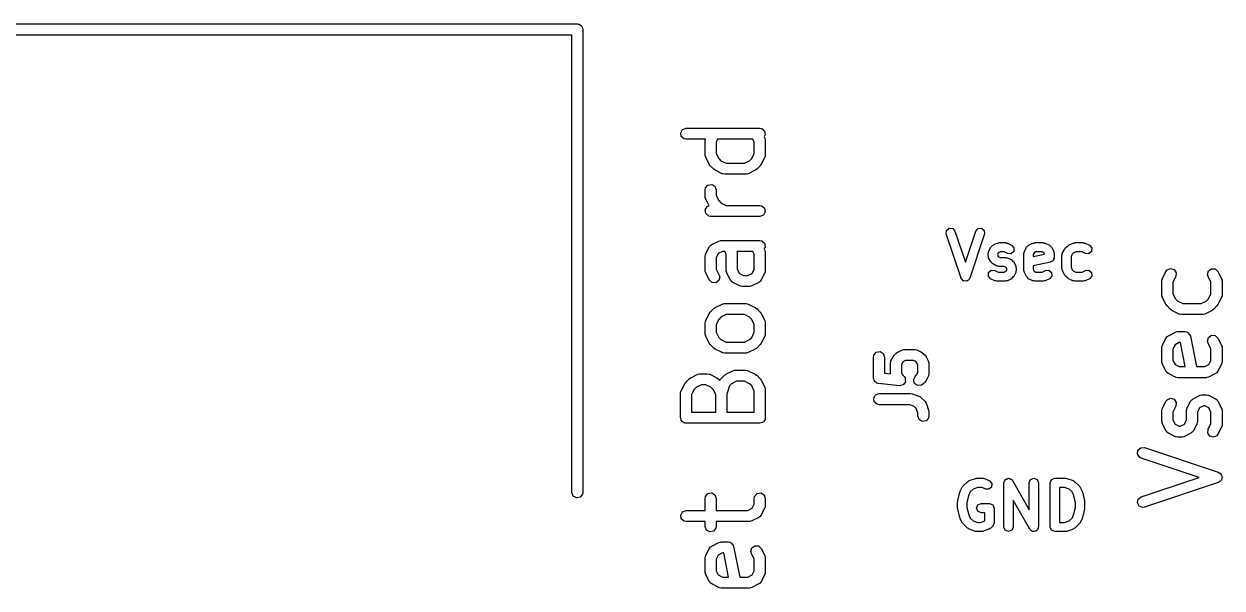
# Model space of a CAD drawing. Extents: x 83.3 to 116.7, y -117 to -83.4.
# Drawn here: x 100.46 to 116.73, y -102.77 to -95.1 of the extents above; entities that cross this region are included whole.
import ezdxf

# ---------------------------------------------------------------- set-up
doc = ezdxf.new("R2010")
doc.units = 0
doc.layers.add('BLACK', color=7, linetype='CONTINUOUS')

msp = doc.modelspace()

# ---------------------------------------------------------------- linework, layer by layer
at = {"layer": 'BLACK', "linetype": 'CONTINUOUS'}
for p, q in [((92.0244, -95.1042), (107.976, -95.1042)), ((107.976, -95.1042), (107.986, -95.1059)), ((107.986, -95.1059), (107.989, -95.1054)), ((107.989, -95.1054), (107.992, -95.107)), ((107.992, -95.107), (108.002, -95.1088)), ((108.002, -95.1088), (108.017, -95.1215)), ((108.017, -95.1215), (108.034, -95.1314)), ((108.034, -95.1314), (108.036, -95.1379)), ((108.036, -95.1379), (108.042, -95.1423)), ((107.899, -95.2566), (92.1006, -95.2566)), ((107.899, -101.466), (107.899, -95.2566)), ((108.042, -95.1423), (108.045, -95.1618)), ((108.045, -95.1618), (108.052, -95.1804)), ((108.052, -95.1804), (108.052, -101.466)), ((109.379, -96.5822), (109.404, -96.5378)), ((109.387, -96.6327), (109.379, -96.5822)), ((109.404, -96.5378), (109.452, -96.5202)), ((109.452, -96.5202), (110.452, -96.5202)), ((110.452, -96.5202), (110.478, -96.5248)), ((110.478, -96.5248), (110.517, -96.5577)), ((110.517, -96.5577), (110.526, -96.6083)), ((109.427, -96.6657), (109.387, -96.6327)), ((109.452, -96.6702), (109.427, -96.6657)), ((109.714, -96.6702), (109.452, -96.6702)), ((109.711, -96.6905), (109.714, -96.6702)), ((109.711, -96.881), (109.711, -96.6905)), ((109.88, -96.6702), (109.861, -96.7082)), ((109.861, -96.7082), (109.861, -96.8632)), ((110.358, -96.6702), (109.88, -96.6702)), ((110.377, -96.7082), (110.358, -96.6702)), ((110.377, -96.8632), (110.377, -96.7082)), ((110.526, -96.6083), (110.51, -96.6371)), ((110.51, -96.6371), (110.519, -96.6569)), ((110.519, -96.6569), (110.527, -96.6819)), ((110.527, -96.6819), (110.526, -96.6863)), ((110.526, -96.6863), (110.527, -96.6905)), ((110.527, -96.6905), (110.527, -96.881)), ((109.712, -96.8852), (109.711, -96.881)), ((109.711, -96.8895), (109.712, -96.8852)), ((109.719, -96.9145), (109.711, -96.8895)), ((109.766, -97.0097), (109.719, -96.9145)), ((109.861, -96.8632), (109.895, -96.9318)), ((110.343, -96.9318), (110.377, -96.8632)), ((110.519, -96.9145), (110.472, -97.0097)), ((110.52, -96.91), (110.519, -96.9145)), ((110.523, -96.9066), (110.52, -96.91)), ((110.527, -96.881), (110.523, -96.9066)), ((109.767, -97.0109), (109.766, -97.0097)), ((109.78, -97.0292), (109.767, -97.0109)), ((109.828, -97.0768), (109.78, -97.0292)), ((109.829, -97.0775), (109.828, -97.0768)), ((109.847, -97.0909), (109.829, -97.0775)), ((109.943, -97.1385), (109.847, -97.0909)), ((109.895, -96.9318), (109.925, -96.9622)), ((109.925, -96.9622), (109.994, -96.9964)), ((109.994, -96.9964), (110.244, -96.9964)), ((110.244, -96.9964), (110.313, -96.9622)), ((110.391, -97.0909), (110.295, -97.1385)), ((110.313, -96.9622), (110.343, -96.9318)), ((110.392, -97.0897), (110.391, -97.0909)), ((110.41, -97.0768), (110.392, -97.0897)), ((110.458, -97.0292), (110.41, -97.0768)), ((110.472, -97.0097), (110.458, -97.0277)), ((110.458, -97.0277), (110.458, -97.0292)), ((109.947, -97.139), (109.943, -97.1385)), ((109.951, -97.1419), (109.947, -97.139)), ((109.976, -97.1464), (109.951, -97.1419)), ((110.262, -97.1464), (109.976, -97.1464)), ((110.266, -97.1449), (110.262, -97.1464)), ((110.27, -97.1459), (110.266, -97.1449)), ((110.295, -97.1385), (110.27, -97.1459)), ((109.711, -97.3571), (109.715, -97.3315)), ((109.711, -97.4524), (109.711, -97.3571)), ((109.715, -97.3315), (109.748, -97.2922)), ((109.748, -97.2922), (109.799, -97.2833)), ((109.799, -97.2833), (109.843, -97.3089)), ((109.843, -97.3089), (109.861, -97.3571)), ((109.861, -97.3571), (109.861, -97.4347)), ((109.712, -97.4566), (109.711, -97.4524)), ((109.711, -97.461), (109.712, -97.4566)), ((109.719, -97.4859), (109.711, -97.461)), ((109.764, -97.5759), (109.719, -97.4859)), ((109.738, -97.5854), (109.764, -97.5759)), ((109.861, -97.4347), (109.895, -97.5032)), ((109.895, -97.5032), (109.925, -97.5336)), ((109.925, -97.5336), (109.994, -97.5679)), ((109.994, -97.5679), (110.452, -97.5679)), ((110.452, -97.5679), (110.478, -97.5724)), ((110.478, -97.5724), (110.517, -97.6054)), ((109.712, -97.6298), (109.738, -97.5854)), ((109.721, -97.6804), (109.712, -97.6298)), ((109.76, -97.7133), (109.721, -97.6804)), ((109.786, -97.7179), (109.76, -97.7133)), ((110.452, -97.7179), (109.786, -97.7179)), ((110.501, -97.7003), (110.452, -97.7179)), ((110.526, -97.6559), (110.501, -97.7003)), ((110.517, -97.6054), (110.526, -97.6559)), ((112.987, -97.9085), (113.023, -97.8771)), ((113.023, -97.8771), (113.071, -97.8805)), ((113.071, -97.8805), (113.102, -97.9167)), ((113.384, -97.9167), (113.415, -97.8805)), ((113.415, -97.8805), (113.463, -97.8771)), ((113.463, -97.8771), (113.499, -97.9085)), ((109.8, -98.0996), (109.895, -98.052)), ((109.895, -98.052), (109.92, -98.0445)), ((109.92, -98.0445), (109.924, -98.0456)), ((109.924, -98.0456), (109.929, -98.044)), ((109.929, -98.044), (110.452, -98.044)), ((110.452, -98.044), (110.478, -98.0486)), ((110.478, -98.0486), (110.517, -98.0815)), ((112.984, -97.9562), (112.987, -97.9085)), ((113.184, -98.5562), (112.984, -97.9562)), ((113.102, -97.9167), (113.243, -98.3388)), ((113.243, -98.3388), (113.384, -97.9167)), ((113.502, -97.9562), (113.302, -98.5562)), ((113.499, -97.9085), (113.502, -97.9562)), ((109.718, -98.2328), (109.719, -98.2284)), ((109.719, -98.2284), (109.766, -98.1331)), ((109.766, -98.1331), (109.782, -98.1122)), ((109.782, -98.1122), (109.792, -98.1077)), ((109.792, -98.1077), (109.8, -98.0996)), ((109.889, -98.2226), (109.861, -98.2796)), ((109.946, -98.194), (109.889, -98.2226)), ((109.977, -98.194), (109.946, -98.194)), ((109.996, -98.232), (109.977, -98.194)), ((110.142, -98.194), (110.146, -98.2057)), ((110.358, -98.194), (110.142, -98.194)), ((110.146, -98.2057), (110.145, -98.2101)), ((110.145, -98.2101), (110.146, -98.2143)), ((110.146, -98.2143), (110.146, -98.4347)), ((110.377, -98.232), (110.358, -98.194)), ((110.526, -98.1321), (110.51, -98.161)), ((110.51, -98.161), (110.519, -98.1807)), ((110.517, -98.0815), (110.526, -98.1321)), ((110.519, -98.1807), (110.527, -98.2057)), ((110.527, -98.2057), (110.526, -98.2101)), ((110.526, -98.2101), (110.527, -98.2143)), ((110.527, -98.2143), (110.527, -98.4524)), ((113.552, -98.2221), (113.557, -98.2087)), ((113.552, -98.2507), (113.552, -98.2221)), ((113.557, -98.2087), (113.558, -98.1942)), ((113.558, -98.1942), (113.587, -98.137)), ((113.587, -98.137), (113.602, -98.1241)), ((113.602, -98.1241), (113.615, -98.1091)), ((113.615, -98.1091), (113.672, -98.0805)), ((113.672, -98.0805), (113.687, -98.0795)), ((113.689, -98.2116), (113.677, -98.2364)), ((113.687, -98.0795), (113.7, -98.0739)), ((113.715, -98.1989), (113.689, -98.2116)), ((113.7, -98.0739), (113.786, -98.0739)), ((113.771, -98.1989), (113.715, -98.1989)), ((113.815, -98.2209), (113.771, -98.1989)), ((113.786, -98.0739), (113.799, -98.0795)), ((113.799, -98.0795), (113.814, -98.0805)), ((113.814, -98.0805), (113.871, -98.1091)), ((113.863, -98.2243), (113.815, -98.2209)), ((113.899, -98.193), (113.863, -98.2243)), ((113.871, -98.1091), (113.902, -98.1452)), ((113.902, -98.1452), (113.899, -98.193)), ((114.037, -98.2221), (114.043, -98.2087)), ((114.037, -98.4507), (114.037, -98.2221)), ((114.043, -98.2087), (114.044, -98.1942)), ((114.044, -98.1942), (114.073, -98.137)), ((114.073, -98.137), (114.088, -98.1241)), ((114.088, -98.1241), (114.101, -98.1091)), ((114.101, -98.1091), (114.158, -98.0805)), ((114.158, -98.0805), (114.172, -98.0795)), ((114.175, -98.2116), (114.162, -98.2369)), ((114.162, -98.2602), (114.319, -98.2289)), ((114.172, -98.0795), (114.186, -98.0739)), ((114.2, -98.1989), (114.175, -98.2116)), ((114.186, -98.0739), (114.3, -98.0739)), ((114.285, -98.1989), (114.2, -98.1989)), ((114.311, -98.2116), (114.285, -98.1989)), ((114.3, -98.0739), (114.313, -98.0795)), ((114.319, -98.2289), (114.311, -98.2116)), ((114.313, -98.0795), (114.328, -98.0805)), ((114.328, -98.0805), (114.385, -98.1091)), ((114.385, -98.1091), (114.398, -98.1241)), ((114.398, -98.1241), (114.413, -98.137)), ((114.413, -98.137), (114.442, -98.1942)), ((114.442, -98.1942), (114.443, -98.2087)), ((114.443, -98.2087), (114.448, -98.2221)), ((114.448, -98.2221), (114.448, -98.2793)), ((114.557, -98.2373), (114.558, -98.2228)), ((114.558, -98.2228), (114.587, -98.1656)), ((114.587, -98.1656), (114.595, -98.1589)), ((114.595, -98.1589), (114.599, -98.1494)), ((114.599, -98.1494), (114.627, -98.1208)), ((114.627, -98.1208), (114.637, -98.1169)), ((114.637, -98.1169), (114.643, -98.1091)), ((114.643, -98.1091), (114.701, -98.0805)), ((114.694, -98.2306), (114.677, -98.2655)), ((114.708, -98.2164), (114.694, -98.2306)), ((114.701, -98.0805), (114.715, -98.0795)), ((114.743, -98.1989), (114.708, -98.2164)), ((114.715, -98.0795), (114.729, -98.0739)), ((114.729, -98.0739), (114.843, -98.0739)), ((114.828, -98.1989), (114.743, -98.1989)), ((114.872, -98.2209), (114.828, -98.1989)), ((114.843, -98.0739), (114.856, -98.0795)), ((114.856, -98.0795), (114.871, -98.0805)), ((114.871, -98.0805), (114.928, -98.1091)), ((114.92, -98.2243), (114.872, -98.2209)), ((114.956, -98.193), (114.92, -98.2243)), ((114.928, -98.1091), (114.959, -98.1452)), ((114.959, -98.1452), (114.956, -98.193)), ((109.711, -98.2619), (109.715, -98.2363)), ((109.711, -98.4524), (109.711, -98.2619)), ((109.715, -98.2363), (109.718, -98.2328)), ((109.861, -98.2796), (109.861, -98.4347)), ((109.996, -98.4524), (109.996, -98.232)), ((110.377, -98.4347), (110.377, -98.232)), ((113.557, -98.2642), (113.552, -98.2507)), ((113.558, -98.2787), (113.557, -98.2642)), ((113.587, -98.3358), (113.558, -98.2787)), ((113.602, -98.3488), (113.587, -98.3358)), ((113.615, -98.3638), (113.602, -98.3488)), ((113.672, -98.3923), (113.615, -98.3638)), ((113.687, -98.3934), (113.672, -98.3923)), ((113.677, -98.2364), (113.689, -98.2613)), ((113.7, -98.3989), (113.687, -98.3934)), ((113.689, -98.2613), (113.715, -98.2739)), ((113.715, -98.2739), (113.786, -98.2739)), ((113.786, -98.2739), (113.799, -98.2795)), ((113.799, -98.2795), (113.814, -98.2805)), ((113.814, -98.2805), (113.871, -98.3091)), ((113.871, -98.3091), (113.884, -98.3241)), ((113.884, -98.3241), (113.899, -98.337)), ((113.899, -98.337), (113.927, -98.3942)), ((114.162, -98.2369), (114.162, -98.2602)), ((114.398, -98.3406), (114.162, -98.3877)), ((114.162, -98.3877), (114.162, -98.436)), ((114.413, -98.3304), (114.398, -98.3406)), ((114.43, -98.3235), (114.413, -98.3304)), ((114.432, -98.3175), (114.43, -98.3235)), ((114.438, -98.314), (114.432, -98.3175)), ((114.441, -98.2961), (114.438, -98.314)), ((114.448, -98.2793), (114.441, -98.2961)), ((114.552, -98.2507), (114.557, -98.2373)), ((114.552, -98.4221), (114.552, -98.2507)), ((114.677, -98.2655), (114.677, -98.4074)), ((109.712, -98.4566), (109.711, -98.4524)), ((109.711, -98.461), (109.712, -98.4566)), ((109.719, -98.4859), (109.711, -98.461)), ((109.766, -98.5812), (109.719, -98.4859)), ((109.861, -98.4347), (109.9, -98.5141)), ((109.908, -98.539), (109.896, -98.5889)), ((109.9, -98.5141), (109.908, -98.539)), ((109.998, -98.4566), (109.996, -98.4524)), ((109.997, -98.461), (109.998, -98.4566)), ((110.004, -98.4859), (109.997, -98.461)), ((110.052, -98.5812), (110.004, -98.4859)), ((110.146, -98.4347), (110.175, -98.4917)), ((110.175, -98.4917), (110.232, -98.5202)), ((110.232, -98.5202), (110.292, -98.5202)), ((110.292, -98.5202), (110.349, -98.4917)), ((110.349, -98.4917), (110.377, -98.4347)), ((110.519, -98.4859), (110.472, -98.5812)), ((110.52, -98.4815), (110.519, -98.4859)), ((110.523, -98.478), (110.52, -98.4815)), ((110.527, -98.4524), (110.523, -98.478)), ((113.187, -98.5597), (113.184, -98.5562)), ((113.302, -98.5562), (113.299, -98.5597)), ((113.555, -98.5276), (113.558, -98.4799)), ((113.586, -98.5638), (113.555, -98.5276)), ((113.558, -98.4799), (113.595, -98.4486)), ((113.595, -98.4486), (113.642, -98.452)), ((113.642, -98.452), (113.686, -98.4739)), ((113.686, -98.4739), (113.771, -98.4739)), ((113.771, -98.3989), (113.7, -98.3989)), ((113.796, -98.4116), (113.771, -98.3989)), ((113.771, -98.4739), (113.796, -98.4613)), ((113.809, -98.4364), (113.796, -98.4116)), ((113.796, -98.4613), (113.809, -98.4364)), ((113.884, -98.5488), (113.871, -98.5638)), ((113.899, -98.5358), (113.884, -98.5488)), ((113.927, -98.4787), (113.899, -98.5358)), ((113.927, -98.3942), (113.928, -98.4087)), ((113.928, -98.4642), (113.927, -98.4787)), ((113.928, -98.4087), (113.934, -98.4221)), ((113.934, -98.4507), (113.928, -98.4642)), ((113.934, -98.4221), (113.934, -98.4507)), ((114.043, -98.4642), (114.037, -98.4507)), ((114.044, -98.4787), (114.043, -98.4642)), ((114.073, -98.5358), (114.044, -98.4787)), ((114.088, -98.5488), (114.073, -98.5358)), ((114.101, -98.5638), (114.088, -98.5488)), ((114.162, -98.436), (114.175, -98.4613)), ((114.175, -98.4613), (114.2, -98.4739)), ((114.2, -98.4739), (114.285, -98.4739)), ((114.285, -98.4739), (114.329, -98.452)), ((114.329, -98.452), (114.377, -98.4486)), ((114.377, -98.4486), (114.413, -98.4799)), ((114.416, -98.5276), (114.385, -98.5638)), ((114.413, -98.4799), (114.416, -98.5276)), ((114.557, -98.4356), (114.552, -98.4221)), ((114.558, -98.4501), (114.557, -98.4356)), ((114.587, -98.5072), (114.558, -98.4501)), ((114.595, -98.514), (114.587, -98.5072)), ((114.599, -98.5235), (114.595, -98.514)), ((114.627, -98.552), (114.599, -98.5235)), ((114.637, -98.556), (114.627, -98.552)), ((114.643, -98.5638), (114.637, -98.556)), ((114.677, -98.4074), (114.694, -98.4423)), ((114.694, -98.4423), (114.708, -98.4565)), ((114.708, -98.4565), (114.743, -98.4739)), ((114.743, -98.4739), (114.828, -98.4739)), ((114.828, -98.4739), (114.872, -98.452)), ((114.872, -98.452), (114.92, -98.4486)), ((114.92, -98.4486), (114.956, -98.4799)), ((114.959, -98.5276), (114.928, -98.5638)), ((114.956, -98.4799), (114.959, -98.5276)), ((115.919, -98.5617), (115.966, -98.4665)), ((115.966, -98.4665), (115.982, -98.4455)), ((115.982, -98.4455), (116.029, -98.4251)), ((116.029, -98.4251), (116.078, -98.4398)), ((116.1, -98.5335), (116.061, -98.6129)), ((116.078, -98.4398), (116.106, -98.4826)), ((116.106, -98.4826), (116.1, -98.5335)), ((116.53, -98.5086), (116.542, -98.4587)), ((116.538, -98.5335), (116.53, -98.5086)), ((116.577, -98.6129), (116.538, -98.5335)), ((116.542, -98.4587), (116.583, -98.4281)), ((116.583, -98.4281), (116.635, -98.4312)), ((116.635, -98.4312), (116.672, -98.4665)), ((116.672, -98.4665), (116.719, -98.5617)), ((109.804, -98.6164), (109.766, -98.5812)), ((109.855, -98.6195), (109.804, -98.6164)), ((109.896, -98.5889), (109.855, -98.6195)), ((110.06, -98.5889), (110.052, -98.5812)), ((110.065, -98.5992), (110.06, -98.5889)), ((110.086, -98.6147), (110.065, -98.5992)), ((110.181, -98.6623), (110.086, -98.6147)), ((110.185, -98.6628), (110.181, -98.6623)), ((110.189, -98.6657), (110.185, -98.6628)), ((110.214, -98.6702), (110.189, -98.6657)), ((110.31, -98.6702), (110.214, -98.6702)), ((110.314, -98.6687), (110.31, -98.6702)), ((110.318, -98.6697), (110.314, -98.6687)), ((110.343, -98.6623), (110.318, -98.6697)), ((110.438, -98.6147), (110.343, -98.6623)), ((110.446, -98.6065), (110.438, -98.6147)), ((110.456, -98.6021), (110.446, -98.6065)), ((110.472, -98.5812), (110.456, -98.6021)), ((113.187, -98.5644), (113.187, -98.5597)), ((113.202, -98.5774), (113.187, -98.5644)), ((113.215, -98.5923), (113.202, -98.5774)), ((113.22, -98.5927), (113.215, -98.5923)), ((113.223, -98.5957), (113.22, -98.5927)), ((113.243, -98.5943), (113.223, -98.5957)), ((113.263, -98.5957), (113.243, -98.5943)), ((113.266, -98.5927), (113.263, -98.5957)), ((113.271, -98.5923), (113.266, -98.5927)), ((113.284, -98.5774), (113.271, -98.5923)), ((113.299, -98.5644), (113.284, -98.5774)), ((113.299, -98.5597), (113.299, -98.5644)), ((113.643, -98.5923), (113.586, -98.5638)), ((113.658, -98.5934), (113.643, -98.5923)), ((113.671, -98.5989), (113.658, -98.5934)), ((113.786, -98.5989), (113.671, -98.5989)), ((113.799, -98.5934), (113.786, -98.5989)), ((113.814, -98.5923), (113.799, -98.5934)), ((113.871, -98.5638), (113.814, -98.5923)), ((114.158, -98.5923), (114.101, -98.5638)), ((114.172, -98.5934), (114.158, -98.5923)), ((114.186, -98.5989), (114.172, -98.5934)), ((114.3, -98.5989), (114.186, -98.5989)), ((114.313, -98.5934), (114.3, -98.5989)), ((114.328, -98.5923), (114.313, -98.5934)), ((114.385, -98.5638), (114.328, -98.5923)), ((114.701, -98.5923), (114.643, -98.5638)), ((114.715, -98.5934), (114.701, -98.5923)), ((114.729, -98.5989), (114.715, -98.5934)), ((114.843, -98.5989), (114.729, -98.5989)), ((114.856, -98.5934), (114.843, -98.5989)), ((114.871, -98.5923), (114.856, -98.5934)), ((114.928, -98.5638), (114.871, -98.5923)), ((115.911, -98.5952), (115.915, -98.5696)), ((115.911, -98.7857), (115.911, -98.5952)), ((115.915, -98.5696), (115.918, -98.5662)), ((115.918, -98.5662), (115.919, -98.5617)), ((116.061, -98.6129), (116.061, -98.768)), ((116.577, -98.768), (116.577, -98.6129)), ((116.719, -98.5617), (116.727, -98.5867)), ((116.727, -98.5867), (116.726, -98.591)), ((116.726, -98.591), (116.727, -98.5952)), ((116.727, -98.5952), (116.727, -98.7857)), ((115.912, -98.7899), (115.911, -98.7857)), ((115.911, -98.7943), (115.912, -98.7899)), ((115.919, -98.8193), (115.911, -98.7943)), ((115.966, -98.9145), (115.919, -98.8193)), ((116.061, -98.768), (116.095, -98.8365)), ((116.095, -98.8365), (116.125, -98.8669)), ((116.125, -98.8669), (116.194, -98.9012)), ((116.444, -98.9012), (116.513, -98.8669)), ((116.513, -98.8669), (116.543, -98.8365)), ((116.543, -98.8365), (116.577, -98.768)), ((116.719, -98.8193), (116.672, -98.9145)), ((116.72, -98.8148), (116.719, -98.8193)), ((116.723, -98.8114), (116.72, -98.8148)), ((116.727, -98.7857), (116.723, -98.8114)), ((109.719, -99.1331), (109.766, -99.0379)), ((109.766, -99.0379), (109.78, -99.0199)), ((109.78, -99.0184), (109.828, -98.9708)), ((109.78, -99.0199), (109.78, -99.0184)), ((109.828, -98.9708), (109.846, -98.9579)), ((109.846, -98.9579), (109.847, -98.9567)), ((109.847, -98.9567), (109.943, -98.9091)), ((109.943, -98.9091), (109.968, -98.9017)), ((109.968, -98.9017), (109.972, -98.9027)), ((109.972, -98.9027), (109.976, -98.9012)), ((109.976, -98.9012), (110.262, -98.9012)), ((110.262, -98.9012), (110.288, -98.9057)), ((110.288, -98.9057), (110.291, -98.9086)), ((110.291, -98.9086), (110.295, -98.9091)), ((110.295, -98.9091), (110.391, -98.9567)), ((110.391, -98.9567), (110.409, -98.9701)), ((110.409, -98.9701), (110.41, -98.9708)), ((110.41, -98.9708), (110.458, -99.0184)), ((110.458, -99.0184), (110.471, -99.0368)), ((110.471, -99.0368), (110.472, -99.0379)), ((110.472, -99.0379), (110.519, -99.1331)), ((115.967, -98.9156), (115.966, -98.9145)), ((115.98, -98.934), (115.967, -98.9156)), ((116.028, -98.9816), (115.98, -98.934)), ((116.029, -98.9823), (116.028, -98.9816)), ((116.047, -98.9957), (116.029, -98.9823)), ((116.143, -99.0433), (116.047, -98.9957)), ((116.147, -99.0438), (116.143, -99.0433)), ((116.151, -99.0467), (116.147, -99.0438)), ((116.194, -98.9012), (116.444, -98.9012)), ((116.495, -99.0433), (116.47, -99.0507)), ((116.591, -98.9957), (116.495, -99.0433)), ((116.592, -98.9945), (116.591, -98.9957)), ((116.61, -98.9816), (116.592, -98.9945)), ((116.658, -98.934), (116.61, -98.9816)), ((116.672, -98.9145), (116.658, -98.9325)), ((116.658, -98.9325), (116.658, -98.934)), ((109.711, -99.1667), (109.715, -99.141)), ((109.711, -99.3095), (109.711, -99.1667)), ((109.715, -99.141), (109.718, -99.1376)), ((109.718, -99.1376), (109.719, -99.1331)), ((109.895, -99.1159), (109.861, -99.1844)), ((109.861, -99.1844), (109.861, -99.2918)), ((109.925, -99.0854), (109.895, -99.1159)), ((109.994, -99.0512), (109.925, -99.0854)), ((110.244, -99.0512), (109.994, -99.0512)), ((110.313, -99.0854), (110.244, -99.0512)), ((110.343, -99.1159), (110.313, -99.0854)), ((110.377, -99.1844), (110.343, -99.1159)), ((110.377, -99.2918), (110.377, -99.1844)), ((110.519, -99.1331), (110.527, -99.1581)), ((110.527, -99.1581), (110.526, -99.1625)), ((110.526, -99.1625), (110.527, -99.1667)), ((110.527, -99.1667), (110.527, -99.3095)), ((116.176, -99.0512), (116.151, -99.0467)), ((116.462, -99.0512), (116.176, -99.0512)), ((116.466, -99.0497), (116.462, -99.0512)), ((116.47, -99.0507), (116.466, -99.0497)), ((109.712, -99.3137), (109.711, -99.3095)), ((109.711, -99.3181), (109.712, -99.3137)), ((109.719, -99.3431), (109.711, -99.3181)), ((109.766, -99.4383), (109.719, -99.3431)), ((109.861, -99.2918), (109.895, -99.3603)), ((109.895, -99.3603), (109.925, -99.3907)), ((110.313, -99.3907), (110.343, -99.3603)), ((110.343, -99.3603), (110.377, -99.2918)), ((110.519, -99.3431), (110.472, -99.4383)), ((110.52, -99.3386), (110.519, -99.3431)), ((110.523, -99.3352), (110.52, -99.3386)), ((110.527, -99.3095), (110.523, -99.3352)), ((115.966, -99.3712), (115.982, -99.3503)), ((115.982, -99.3503), (115.992, -99.3458)), ((115.992, -99.3458), (116, -99.3377)), ((116, -99.3377), (116.095, -99.2901)), ((116.095, -99.2901), (116.12, -99.2826)), ((116.12, -99.2826), (116.124, -99.2837)), ((116.124, -99.2837), (116.129, -99.2821)), ((116.129, -99.2821), (116.224, -99.2821)), ((116.224, -99.2821), (116.249, -99.2867)), ((116.249, -99.2867), (116.259, -99.2946)), ((116.259, -99.2946), (116.271, -99.2986)), ((116.271, -99.2986), (116.278, -99.3106)), ((116.278, -99.3106), (116.289, -99.3196)), ((116.289, -99.3196), (116.291, -99.3318)), ((116.291, -99.3318), (116.297, -99.3424)), ((116.297, -99.3424), (116.381, -99.7583)), ((116.53, -99.4133), (116.542, -99.3634)), ((116.542, -99.3634), (116.583, -99.3329)), ((116.583, -99.3329), (116.635, -99.3359)), ((116.635, -99.3359), (116.672, -99.3712)), ((109.767, -99.4394), (109.766, -99.4383)), ((109.78, -99.4578), (109.767, -99.4394)), ((109.828, -99.5054), (109.78, -99.4578)), ((109.829, -99.5061), (109.828, -99.5054)), ((109.847, -99.5195), (109.829, -99.5061)), ((109.943, -99.5671), (109.847, -99.5195)), ((109.925, -99.3907), (109.994, -99.425)), ((109.994, -99.425), (110.244, -99.425)), ((110.244, -99.425), (110.313, -99.3907)), ((110.391, -99.5195), (110.295, -99.5671)), ((110.392, -99.5183), (110.391, -99.5195)), ((110.41, -99.5054), (110.392, -99.5183)), ((110.458, -99.4578), (110.41, -99.5054)), ((110.472, -99.4383), (110.458, -99.4563)), ((110.458, -99.4563), (110.458, -99.4578)), ((112.381, -99.5329), (112.406, -99.5255)), ((112.406, -99.5255), (112.41, -99.5265)), ((112.41, -99.5265), (112.414, -99.525)), ((112.414, -99.525), (112.557, -99.525)), ((112.557, -99.525), (112.583, -99.5295)), ((112.583, -99.5295), (112.586, -99.5324)), ((115.911, -99.5), (115.915, -99.4743)), ((115.911, -99.6905), (115.911, -99.5)), ((115.915, -99.4743), (115.918, -99.4709)), ((115.918, -99.4709), (115.919, -99.4665)), ((115.919, -99.4665), (115.966, -99.3712)), ((116.089, -99.4607), (116.061, -99.5177)), ((116.061, -99.5177), (116.061, -99.6728)), ((116.146, -99.4321), (116.089, -99.4607)), ((116.162, -99.4321), (116.146, -99.4321)), ((116.228, -99.7583), (116.162, -99.4321)), ((116.538, -99.4383), (116.53, -99.4133)), ((116.577, -99.5177), (116.538, -99.4383)), ((116.577, -99.6728), (116.577, -99.5177)), ((116.672, -99.3712), (116.719, -99.4665)), ((116.719, -99.4665), (116.727, -99.4914)), ((116.727, -99.4914), (116.726, -99.4958)), ((116.726, -99.4958), (116.727, -99.5)), ((116.727, -99.5), (116.727, -99.6905)), ((109.947, -99.5676), (109.943, -99.5671)), ((109.951, -99.5705), (109.947, -99.5676)), ((109.976, -99.575), (109.951, -99.5705)), ((110.262, -99.575), (109.976, -99.575)), ((110.266, -99.5735), (110.262, -99.575)), ((110.27, -99.5745), (110.266, -99.5735)), ((110.295, -99.5671), (110.27, -99.5745)), ((111.996, -99.6286), (112.001, -99.6029)), ((111.996, -99.9143), (111.996, -99.6286)), ((112.001, -99.6029), (112.034, -99.5636)), ((112.034, -99.5636), (112.084, -99.5547)), ((112.084, -99.5547), (112.129, -99.5804)), ((112.129, -99.5804), (112.146, -99.6286)), ((112.146, -99.6286), (112.146, -99.8464)), ((112.225, -99.7143), (112.23, -99.6886)), ((112.23, -99.6886), (112.232, -99.6852)), ((112.232, -99.6852), (112.233, -99.6807)), ((112.233, -99.6807), (112.261, -99.6236)), ((112.261, -99.6236), (112.275, -99.6056)), ((112.275, -99.6056), (112.276, -99.6041)), ((112.276, -99.6041), (112.304, -99.5755)), ((112.304, -99.5755), (112.322, -99.5627)), ((112.322, -99.5627), (112.324, -99.5615)), ((112.324, -99.5615), (112.381, -99.5329)), ((112.402, -99.6902), (112.39, -99.7016)), ((112.432, -99.675), (112.402, -99.6902)), ((112.539, -99.675), (112.432, -99.675)), ((112.57, -99.6902), (112.539, -99.675)), ((112.581, -99.7016), (112.57, -99.6902)), ((112.586, -99.5324), (112.591, -99.5329)), ((112.591, -99.5329), (112.648, -99.5615)), ((112.648, -99.5615), (112.666, -99.5748)), ((112.666, -99.5748), (112.667, -99.5755)), ((112.667, -99.5755), (112.696, -99.6041)), ((112.696, -99.6041), (112.709, -99.6225)), ((112.709, -99.6225), (112.71, -99.6236)), ((112.71, -99.6236), (112.739, -99.6807)), ((112.739, -99.6807), (112.746, -99.7057)), ((115.912, -99.6947), (115.911, -99.6905)), ((115.911, -99.699), (115.912, -99.6947)), ((116.061, -99.6728), (116.089, -99.7298)), ((116.549, -99.7298), (116.577, -99.6728)), ((116.727, -99.6905), (116.723, -99.7161)), ((109.609, -99.8615), (109.634, -99.8541)), ((109.634, -99.8541), (109.639, -99.8551)), ((109.639, -99.8551), (109.643, -99.8536)), ((109.643, -99.8536), (109.738, -99.8536)), ((109.738, -99.8536), (109.764, -99.8581)), ((109.99, -99.8615), (110.086, -99.8139)), ((110.086, -99.8139), (110.11, -99.8064)), ((110.11, -99.8064), (110.115, -99.8075)), ((110.115, -99.8075), (110.119, -99.806)), ((110.119, -99.806), (110.262, -99.806)), ((110.262, -99.806), (110.288, -99.8105)), ((110.288, -99.8105), (110.291, -99.8134)), ((110.291, -99.8134), (110.295, -99.8139)), ((110.295, -99.8139), (110.391, -99.8615)), ((112.146, -99.8464), (112.225, -99.8543)), ((112.225, -99.8543), (112.225, -99.7143)), ((112.39, -99.7016), (112.375, -99.732)), ((112.375, -99.732), (112.375, -99.8394)), ((112.375, -99.8394), (112.39, -99.8699)), ((112.596, -99.732), (112.581, -99.7016)), ((112.581, -99.8699), (112.596, -99.8394)), ((112.596, -99.8394), (112.596, -99.732)), ((112.746, -99.8571), (112.742, -99.8828)), ((112.746, -99.7057), (112.745, -99.7101)), ((112.745, -99.7101), (112.746, -99.7143)), ((112.746, -99.7143), (112.746, -99.8571)), ((115.919, -99.724), (115.911, -99.699)), ((115.966, -99.8193), (115.919, -99.724)), ((115.974, -99.827), (115.966, -99.8193)), ((115.979, -99.8373), (115.974, -99.827)), ((116, -99.8528), (115.979, -99.8373)), ((116.095, -99.9004), (116, -99.8528)), ((116.089, -99.7298), (116.146, -99.7583)), ((116.146, -99.7583), (116.228, -99.7583)), ((116.381, -99.7583), (116.492, -99.7583)), ((116.492, -99.7583), (116.549, -99.7298)), ((116.638, -99.8528), (116.543, -99.9004)), ((116.646, -99.8446), (116.638, -99.8528)), ((116.656, -99.8402), (116.646, -99.8446)), ((116.672, -99.8193), (116.656, -99.8402)), ((116.719, -99.724), (116.672, -99.8193)), ((116.72, -99.7196), (116.719, -99.724)), ((116.723, -99.7161), (116.72, -99.7196)), ((109.385, -100.086), (109.433, -99.9903)), ((109.433, -99.9903), (109.446, -99.9723)), ((109.446, -99.9723), (109.447, -99.9708)), ((109.447, -99.9708), (109.495, -99.9232)), ((109.495, -99.9232), (109.513, -99.9103)), ((109.513, -99.9103), (109.514, -99.9091)), ((109.514, -99.9091), (109.609, -99.8615)), ((109.661, -100.004), (109.592, -100.038)), ((109.72, -100.004), (109.661, -100.004)), ((109.789, -100.038), (109.72, -100.004)), ((109.764, -99.8581), (109.767, -99.861)), ((109.767, -99.861), (109.772, -99.8615)), ((109.772, -99.8615), (109.867, -99.9091)), ((109.867, -99.9091), (109.885, -99.9225)), ((109.885, -99.9225), (109.886, -99.9232)), ((109.886, -99.9232), (109.909, -99.9456)), ((109.909, -99.9456), (109.917, -99.9296)), ((109.917, -99.9296), (109.921, -99.9272)), ((109.921, -99.9272), (109.923, -99.9232)), ((109.923, -99.9232), (109.971, -99.8755)), ((109.971, -99.8755), (109.989, -99.8627)), ((109.989, -99.8627), (109.99, -99.8615)), ((110.042, -100.017), (110.004, -100.131)), ((110.068, -99.9902), (110.042, -100.017)), ((110.137, -99.956), (110.068, -99.9902)), ((110.244, -99.956), (110.137, -99.956)), ((110.313, -99.9902), (110.244, -99.956)), ((110.343, -100.021), (110.313, -99.9902)), ((110.391, -99.8615), (110.409, -99.8748)), ((110.409, -99.8748), (110.41, -99.8755)), ((110.41, -99.8755), (110.458, -99.9232)), ((110.458, -99.9232), (110.471, -99.9415)), ((110.471, -99.9415), (110.472, -99.9426)), ((110.472, -99.9426), (110.519, -100.038)), ((112.002, -99.9293), (111.996, -99.9143)), ((112.003, -99.9451), (112.002, -99.9293)), ((112.01, -99.9526), (112.003, -99.9451)), ((112.014, -99.9625), (112.01, -99.9526)), ((112.028, -99.9705), (112.014, -99.9625)), ((112.039, -99.9819), (112.028, -99.9705)), ((112.056, -99.9866), (112.039, -99.9819)), ((112.058, -99.9881), (112.056, -99.9866)), ((112.06, -99.9878), (112.058, -99.9881)), ((112.064, -99.9889), (112.06, -99.9878)), ((112.35, -100.017), (112.064, -99.9889)), ((112.351, -100.018), (112.35, -100.017)), ((112.35, -100.017), (112.35, -100.017)), ((112.375, -100.011), (112.351, -100.018)), ((112.399, -100.005), (112.375, -100.011)), ((112.39, -99.8699), (112.41, -99.8898)), ((112.4, -100.004), (112.399, -100.005)), ((112.415, -99.9836), (112.4, -100.004)), ((112.4, -100.004), (112.4, -100.004)), ((112.41, -99.8898), (112.425, -99.9112)), ((112.429, -99.9632), (112.415, -99.9836)), ((112.425, -99.9112), (112.425, -99.9117)), ((112.425, -99.9117), (112.426, -99.912)), ((112.426, -99.912), (112.427, -99.9371)), ((112.427, -99.9371), (112.43, -99.9623)), ((112.43, -99.9623), (112.429, -99.9627)), ((112.429, -99.9627), (112.429, -99.9632)), ((112.54, -99.9363), (112.561, -99.8898)), ((112.553, -99.9859), (112.54, -99.9363)), ((112.595, -100.015), (112.553, -99.9859)), ((112.561, -99.8898), (112.581, -99.8699)), ((112.646, -100.011), (112.595, -100.015)), ((112.667, -99.9959), (112.646, -100.011)), ((112.696, -99.9673), (112.667, -99.9959)), ((112.697, -99.9658), (112.696, -99.9673)), ((112.71, -99.9478), (112.697, -99.9658)), ((112.739, -99.8907), (112.71, -99.9478)), ((112.742, -99.8828), (112.739, -99.8862)), ((112.739, -99.8862), (112.739, -99.8907)), ((116.099, -99.9009), (116.095, -99.9004)), ((116.103, -99.9038), (116.099, -99.9009)), ((116.129, -99.9083), (116.103, -99.9038)), ((116.51, -99.9083), (116.129, -99.9083)), ((116.514, -99.9068), (116.51, -99.9083)), ((116.518, -99.9078), (116.514, -99.9068)), ((116.543, -99.9004), (116.518, -99.9078)), ((109.377, -100.119), (109.382, -100.093)), ((109.377, -100.452), (109.377, -100.119)), ((109.382, -100.093), (109.385, -100.09)), ((109.385, -100.09), (109.385, -100.086)), ((109.562, -100.068), (109.527, -100.137)), ((109.527, -100.137), (109.527, -100.377)), ((109.592, -100.038), (109.562, -100.068)), ((109.819, -100.068), (109.789, -100.038)), ((109.854, -100.137), (109.819, -100.068)), ((109.854, -100.377), (109.854, -100.137)), ((110.004, -100.131), (110.004, -100.377)), ((110.377, -100.089), (110.343, -100.021)), ((110.377, -100.377), (110.377, -100.089)), ((110.519, -100.038), (110.527, -100.063)), ((110.527, -100.063), (110.526, -100.067)), ((110.526, -100.067), (110.527, -100.071)), ((110.527, -100.071), (110.527, -100.452)), ((111.998, -100.187), (112.023, -100.143)), ((112.023, -100.143), (112.071, -100.125)), ((112.071, -100.125), (112.5, -100.125)), ((112.5, -100.125), (112.522, -100.129)), ((112.522, -100.129), (112.524, -100.129)), ((112.524, -100.129), (112.609, -100.157)), ((112.609, -100.157), (112.632, -100.17)), ((112.632, -100.17), (112.635, -100.174)), ((112.635, -100.174), (112.639, -100.176)), ((112.639, -100.176), (112.696, -100.233)), ((116.333, -100.195), (116.428, -100.147)), ((116.428, -100.147), (116.453, -100.14)), ((116.453, -100.14), (116.458, -100.141)), ((116.458, -100.141), (116.462, -100.139)), ((116.462, -100.139), (116.51, -100.139)), ((116.51, -100.139), (116.535, -100.144)), ((116.535, -100.144), (116.539, -100.147)), ((116.539, -100.147), (116.543, -100.147)), ((116.543, -100.147), (116.638, -100.195)), ((112.006, -100.237), (111.998, -100.187)), ((112.046, -100.27), (112.006, -100.237)), ((112.071, -100.275), (112.046, -100.27)), ((112.488, -100.275), (112.071, -100.275)), ((112.545, -100.294), (112.488, -100.275)), ((112.577, -100.326), (112.545, -100.294)), ((112.596, -100.384), (112.577, -100.326)), ((112.696, -100.233), (112.711, -100.254)), ((112.711, -100.254), (112.711, -100.258)), ((112.711, -100.258), (112.714, -100.262)), ((112.714, -100.262), (112.743, -100.348)), ((115.911, -100.357), (115.915, -100.331)), ((115.915, -100.331), (115.918, -100.328)), ((115.918, -100.328), (115.919, -100.324)), ((115.919, -100.324), (115.966, -100.228)), ((115.966, -100.228), (115.982, -100.207)), ((115.982, -100.207), (116.029, -100.187)), ((116.029, -100.187), (116.078, -100.202)), ((116.1, -100.295), (116.061, -100.375)), ((116.078, -100.202), (116.106, -100.244)), ((116.106, -100.244), (116.1, -100.295)), ((116.244, -100.357), (116.249, -100.331)), ((116.249, -100.331), (116.251, -100.328)), ((116.251, -100.328), (116.252, -100.324)), ((116.252, -100.324), (116.3, -100.228)), ((116.3, -100.228), (116.315, -100.207)), ((116.315, -100.207), (116.325, -100.203)), ((116.325, -100.203), (116.333, -100.195)), ((116.423, -100.318), (116.394, -100.375)), ((116.48, -100.289), (116.423, -100.318)), ((116.492, -100.289), (116.48, -100.289)), ((116.549, -100.318), (116.492, -100.289)), ((116.577, -100.375), (116.549, -100.318)), ((116.638, -100.195), (116.659, -100.21)), ((116.659, -100.21), (116.664, -100.221)), ((116.664, -100.221), (116.672, -100.228)), ((116.672, -100.228), (116.719, -100.324)), ((116.719, -100.324), (116.727, -100.349)), ((109.384, -100.471), (109.377, -100.452)), ((109.387, -100.49), (109.384, -100.471)), ((109.393, -100.494), (109.387, -100.49)), ((109.395, -100.501), (109.393, -100.494)), ((109.412, -100.51), (109.395, -100.501)), ((109.527, -100.377), (109.854, -100.377)), ((110.004, -100.377), (110.377, -100.377)), ((110.51, -100.493), (110.501, -100.51)), ((110.523, -100.478), (110.51, -100.493)), ((110.525, -100.468), (110.523, -100.478)), ((110.526, -100.465), (110.525, -100.468)), ((110.527, -100.452), (110.526, -100.462)), ((110.526, -100.462), (110.526, -100.465)), ((112.596, -100.429), (112.596, -100.384)), ((112.614, -100.477), (112.596, -100.429)), ((112.658, -100.502), (112.614, -100.477)), ((112.709, -100.494), (112.658, -100.502)), ((112.742, -100.454), (112.709, -100.494)), ((112.746, -100.429), (112.742, -100.454)), ((112.743, -100.348), (112.746, -100.37)), ((112.746, -100.37), (112.746, -100.371)), ((112.746, -100.371), (112.746, -100.429)), ((115.911, -100.5), (115.911, -100.357)), ((115.912, -100.504), (115.911, -100.5)), ((115.911, -100.509), (115.912, -100.504)), ((116.061, -100.375), (116.061, -100.482)), ((116.061, -100.482), (116.089, -100.539)), ((116.216, -100.539), (116.244, -100.482)), ((116.244, -100.482), (116.244, -100.357)), ((116.394, -100.5), (116.39, -100.526)), ((116.394, -100.375), (116.394, -100.5)), ((116.577, -100.53), (116.577, -100.375)), ((116.727, -100.349), (116.726, -100.353)), ((116.726, -100.353), (116.727, -100.357)), ((116.727, -100.357), (116.727, -100.548)), ((109.427, -100.523), (109.412, -100.51)), ((109.436, -100.525), (109.427, -100.523)), ((109.439, -100.526), (109.436, -100.525)), ((109.443, -100.526), (109.439, -100.526)), ((109.452, -100.527), (109.443, -100.526)), ((110.452, -100.527), (109.452, -100.527)), ((110.471, -100.521), (110.452, -100.527)), ((110.49, -100.517), (110.471, -100.521)), ((110.494, -100.512), (110.49, -100.517)), ((110.501, -100.51), (110.494, -100.512)), ((115.919, -100.534), (115.911, -100.509)), ((115.966, -100.629), (115.919, -100.534)), ((115.974, -100.636), (115.966, -100.629)), ((115.979, -100.647), (115.974, -100.636)), ((116, -100.662), (115.979, -100.647)), ((116.095, -100.71), (116, -100.662)), ((116.089, -100.539), (116.146, -100.568)), ((116.146, -100.568), (116.158, -100.568)), ((116.158, -100.568), (116.216, -100.539)), ((116.305, -100.662), (116.21, -100.71)), ((116.313, -100.654), (116.305, -100.662)), ((116.323, -100.65), (116.313, -100.654)), ((116.339, -100.629), (116.323, -100.65)), ((116.386, -100.534), (116.339, -100.629)), ((116.387, -100.529), (116.386, -100.534)), ((116.39, -100.526), (116.387, -100.529)), ((116.532, -100.66), (116.538, -100.609)), ((116.56, -100.703), (116.532, -100.66)), ((116.538, -100.609), (116.577, -100.53)), ((116.719, -100.581), (116.672, -100.676)), ((116.72, -100.577), (116.719, -100.581)), ((116.723, -100.573), (116.72, -100.577)), ((116.727, -100.548), (116.723, -100.573)), ((116.099, -100.71), (116.095, -100.71)), ((116.103, -100.713), (116.099, -100.71)), ((116.129, -100.718), (116.103, -100.713)), ((116.176, -100.718), (116.129, -100.718)), ((116.18, -100.716), (116.176, -100.718)), ((116.185, -100.717), (116.18, -100.716)), ((116.21, -100.71), (116.185, -100.717)), ((116.609, -100.718), (116.56, -100.703)), ((116.656, -100.697), (116.609, -100.718)), ((116.672, -100.676), (116.656, -100.697)), ((115.579, -100.944), (115.586, -100.893)), ((115.606, -100.987), (115.579, -100.944)), ((115.586, -100.893), (115.625, -100.859)), ((115.629, -101), (115.606, -100.987)), ((115.625, -100.859), (115.676, -100.857)), ((115.676, -100.857), (116.676, -101.191)), ((116.415, -101.262), (115.629, -101)), ((113.213, -101.378), (113.27, -101.321)), ((113.27, -101.321), (113.284, -101.315)), ((113.284, -101.315), (113.295, -101.306)), ((113.295, -101.306), (113.38, -101.277)), ((113.38, -101.277), (113.39, -101.278)), ((113.39, -101.278), (113.4, -101.274)), ((113.4, -101.274), (113.486, -101.274)), ((113.486, -101.274), (113.499, -101.279)), ((113.499, -101.279), (113.514, -101.281)), ((113.514, -101.281), (113.571, -101.309)), ((113.571, -101.309), (113.602, -101.345)), ((113.768, -101.32), (113.778, -101.307)), ((113.769, -101.328), (113.768, -101.32)), ((113.778, -101.307), (113.784, -101.292)), ((113.784, -101.292), (113.792, -101.289)), ((113.792, -101.289), (113.798, -101.282)), ((113.798, -101.282), (113.814, -101.28)), ((113.814, -101.28), (113.829, -101.274)), ((113.829, -101.274), (113.837, -101.277)), ((113.837, -101.277), (113.845, -101.276)), ((113.845, -101.276), (113.858, -101.286)), ((113.858, -101.286), (113.873, -101.292)), ((113.873, -101.292), (113.876, -101.3)), ((113.876, -101.3), (113.883, -101.305)), ((113.883, -101.305), (114.109, -101.701)), ((114.109, -101.336), (114.127, -101.292)), ((114.127, -101.292), (114.171, -101.274)), ((114.171, -101.274), (114.216, -101.292)), ((114.216, -101.292), (114.234, -101.336)), ((114.395, -101.336), (114.413, -101.292)), ((114.413, -101.292), (114.457, -101.274)), ((114.457, -101.274), (114.6, -101.274)), ((114.6, -101.274), (114.61, -101.278)), ((114.61, -101.278), (114.62, -101.277)), ((114.62, -101.277), (114.705, -101.306)), ((114.705, -101.306), (114.716, -101.315)), ((114.716, -101.315), (114.73, -101.321)), ((114.73, -101.321), (114.787, -101.378)), ((115.629, -101.524), (116.415, -101.262)), ((116.676, -101.191), (116.699, -101.203)), ((116.698, -101.316), (116.68, -101.332)), ((116.716, -101.301), (116.698, -101.316)), ((116.699, -101.203), (116.7, -101.205)), ((116.7, -101.205), (116.702, -101.206)), ((116.702, -101.206), (116.713, -101.227)), ((116.713, -101.227), (116.726, -101.247)), ((116.717, -101.299), (116.716, -101.301)), ((116.718, -101.298), (116.717, -101.299)), ((116.722, -101.274), (116.718, -101.298)), ((116.727, -101.251), (116.722, -101.274)), ((116.726, -101.247), (116.726, -101.249)), ((116.726, -101.249), (116.727, -101.251)), ((107.917, -101.515), (107.899, -101.466)), ((108.052, -101.466), (108.047, -101.492)), ((109.715, -101.522), (109.748, -101.483)), ((109.748, -101.483), (109.799, -101.474)), ((109.799, -101.474), (109.843, -101.499)), ((110.382, -101.522), (110.415, -101.483)), ((110.415, -101.483), (110.465, -101.474)), ((110.465, -101.474), (110.51, -101.499)), ((113.139, -101.578), (113.168, -101.464)), ((113.168, -101.464), (113.172, -101.458)), ((113.172, -101.458), (113.173, -101.451)), ((113.173, -101.451), (113.201, -101.394)), ((113.201, -101.394), (113.209, -101.387)), ((113.209, -101.387), (113.213, -101.378)), ((113.309, -101.459), (113.288, -101.501)), ((113.348, -101.42), (113.309, -101.459)), ((113.41, -101.399), (113.348, -101.42)), ((113.471, -101.399), (113.41, -101.399)), ((113.515, -101.421), (113.471, -101.399)), ((113.563, -101.424), (113.515, -101.421)), ((113.599, -101.393), (113.563, -101.424)), ((113.602, -101.345), (113.599, -101.393)), ((113.766, -101.336), (113.769, -101.328)), ((113.766, -101.936), (113.766, -101.336)), ((114.109, -101.701), (114.109, -101.336)), ((114.234, -101.336), (114.234, -101.936)), ((114.395, -101.936), (114.395, -101.336)), ((114.52, -101.399), (114.52, -101.874)), ((114.59, -101.399), (114.52, -101.399)), ((114.652, -101.42), (114.59, -101.399)), ((114.691, -101.459), (114.652, -101.42)), ((114.712, -101.501), (114.691, -101.459)), ((114.787, -101.378), (114.791, -101.387)), ((114.791, -101.387), (114.799, -101.394)), ((114.799, -101.394), (114.827, -101.451)), ((114.827, -101.451), (114.828, -101.458)), ((114.828, -101.458), (114.832, -101.464)), ((114.832, -101.464), (114.861, -101.578)), ((116.676, -101.333), (115.676, -101.666)), ((116.678, -101.332), (116.676, -101.333)), ((116.68, -101.332), (116.678, -101.332)), ((107.962, -101.541), (107.917, -101.515)), ((108.014, -101.532), (107.962, -101.541)), ((108.047, -101.492), (108.014, -101.532)), ((109.711, -101.548), (109.715, -101.522)), ((109.711, -101.711), (109.711, -101.548)), ((109.843, -101.499), (109.861, -101.548)), ((109.861, -101.548), (109.861, -101.711)), ((110.349, -101.682), (110.377, -101.625)), ((110.377, -101.548), (110.382, -101.522)), ((110.377, -101.625), (110.377, -101.548)), ((110.51, -101.499), (110.527, -101.548)), ((110.527, -101.643), (110.523, -101.669)), ((110.527, -101.548), (110.527, -101.643)), ((113.137, -101.594), (113.141, -101.586)), ((113.137, -101.679), (113.137, -101.594)), ((113.141, -101.586), (113.139, -101.578)), ((113.288, -101.501), (113.262, -101.601)), ((113.262, -101.601), (113.262, -101.672)), ((113.395, -101.679), (113.413, -101.635)), ((113.413, -101.635), (113.457, -101.617)), ((113.457, -101.617), (113.571, -101.617)), ((113.571, -101.617), (113.616, -101.635)), ((113.616, -101.635), (113.634, -101.679)), ((114.117, -101.967), (113.891, -101.572)), ((113.891, -101.572), (113.891, -101.936)), ((114.737, -101.601), (114.712, -101.501)), ((114.737, -101.672), (114.737, -101.601)), ((114.861, -101.578), (114.859, -101.586)), ((114.859, -101.586), (114.862, -101.594)), ((114.862, -101.594), (114.862, -101.679)), ((115.578, -101.606), (115.588, -101.556)), ((115.603, -101.651), (115.578, -101.606)), ((115.588, -101.556), (115.629, -101.524)), ((109.379, -101.773), (109.404, -101.728)), ((109.387, -101.823), (109.379, -101.773)), ((109.404, -101.728), (109.452, -101.711)), ((109.452, -101.711), (109.711, -101.711)), ((109.861, -101.711), (110.292, -101.711)), ((110.292, -101.711), (110.349, -101.682)), ((110.438, -101.805), (110.343, -101.853)), ((110.446, -101.797), (110.438, -101.805)), ((110.456, -101.793), (110.446, -101.797)), ((110.472, -101.772), (110.456, -101.793)), ((110.519, -101.676), (110.472, -101.772)), ((110.52, -101.672), (110.519, -101.676)), ((110.523, -101.669), (110.52, -101.672)), ((113.141, -101.687), (113.137, -101.679)), ((113.139, -101.694), (113.141, -101.687)), ((113.168, -101.809), (113.139, -101.694)), ((113.172, -101.814), (113.168, -101.809)), ((113.262, -101.672), (113.288, -101.772)), ((113.288, -101.772), (113.309, -101.814)), ((113.413, -101.723), (113.395, -101.679)), ((113.457, -101.742), (113.413, -101.723)), ((113.509, -101.742), (113.457, -101.742)), ((113.509, -101.853), (113.509, -101.742)), ((113.634, -101.679), (113.634, -101.879)), ((114.691, -101.814), (114.712, -101.772)), ((114.712, -101.772), (114.737, -101.672)), ((114.832, -101.809), (114.828, -101.814)), ((114.861, -101.694), (114.832, -101.809)), ((114.862, -101.679), (114.859, -101.687)), ((114.859, -101.687), (114.861, -101.694)), ((115.65, -101.67), (115.603, -101.651)), ((115.676, -101.666), (115.65, -101.67)), ((109.427, -101.856), (109.387, -101.823)), ((109.452, -101.861), (109.427, -101.856)), ((109.711, -101.861), (109.452, -101.861)), ((109.711, -101.929), (109.711, -101.861)), ((109.728, -101.977), (109.711, -101.929)), ((109.856, -101.954), (109.823, -101.994)), ((109.861, -101.929), (109.856, -101.954)), ((110.31, -101.861), (109.861, -101.861)), ((109.861, -101.861), (109.861, -101.929)), ((110.314, -101.859), (110.31, -101.861)), ((110.318, -101.86), (110.314, -101.859)), ((110.343, -101.853), (110.318, -101.86)), ((113.173, -101.822), (113.172, -101.814)), ((113.201, -101.879), (113.173, -101.822)), ((113.209, -101.885), (113.201, -101.879)), ((113.213, -101.895), (113.209, -101.885)), ((113.27, -101.952), (113.213, -101.895)), ((113.284, -101.958), (113.27, -101.952)), ((113.295, -101.967), (113.284, -101.958)), ((113.38, -101.996), (113.295, -101.967)), ((113.309, -101.814), (113.348, -101.853)), ((113.348, -101.853), (113.41, -101.874)), ((113.41, -101.874), (113.447, -101.874)), ((113.447, -101.874), (113.509, -101.853)), ((113.563, -101.967), (113.477, -101.996)), ((113.574, -101.958), (113.563, -101.967)), ((113.587, -101.952), (113.574, -101.958)), ((113.616, -101.923), (113.587, -101.952)), ((113.63, -101.89), (113.616, -101.923)), ((113.634, -101.879), (113.63, -101.89)), ((113.784, -101.981), (113.766, -101.936)), ((113.891, -101.936), (113.873, -101.981)), ((114.124, -101.973), (114.117, -101.967)), ((114.222, -101.966), (114.216, -101.981)), ((114.232, -101.953), (114.222, -101.966)), ((114.234, -101.936), (114.231, -101.944)), ((114.231, -101.944), (114.232, -101.953)), ((114.413, -101.981), (114.395, -101.936)), ((114.52, -101.874), (114.59, -101.874)), ((114.59, -101.874), (114.652, -101.853)), ((114.705, -101.967), (114.62, -101.996)), ((114.652, -101.853), (114.691, -101.814)), ((114.716, -101.958), (114.705, -101.967)), ((114.73, -101.952), (114.716, -101.958)), ((114.787, -101.895), (114.73, -101.952)), ((114.791, -101.885), (114.787, -101.895)), ((114.799, -101.879), (114.791, -101.885)), ((114.827, -101.822), (114.799, -101.879)), ((114.828, -101.814), (114.827, -101.822)), ((109.773, -102.002), (109.728, -101.977)), ((109.823, -101.994), (109.773, -102.002)), ((113.39, -101.995), (113.38, -101.996)), ((113.4, -101.999), (113.39, -101.995)), ((113.457, -101.999), (113.4, -101.999)), ((113.467, -101.995), (113.457, -101.999)), ((113.477, -101.996), (113.467, -101.995)), ((113.829, -101.999), (113.784, -101.981)), ((113.873, -101.981), (113.829, -101.999)), ((114.127, -101.981), (114.124, -101.973)), ((114.142, -101.987), (114.127, -101.981)), ((114.155, -101.997), (114.142, -101.987)), ((114.163, -101.996), (114.155, -101.997)), ((114.171, -101.999), (114.163, -101.996)), ((114.186, -101.993), (114.171, -101.999)), ((114.202, -101.991), (114.186, -101.993)), ((114.208, -101.984), (114.202, -101.991)), ((114.216, -101.981), (114.208, -101.984)), ((114.457, -101.999), (114.413, -101.981)), ((114.6, -101.999), (114.457, -101.999)), ((114.61, -101.995), (114.6, -101.999)), ((114.62, -101.996), (114.61, -101.995)), ((109.719, -102.324), (109.766, -102.228)), ((109.766, -102.228), (109.782, -102.207)), ((109.782, -102.207), (109.792, -102.203)), ((109.792, -102.203), (109.8, -102.195)), ((109.8, -102.195), (109.895, -102.147)), ((109.946, -102.289), (109.889, -102.318)), ((109.895, -102.147), (109.92, -102.14)), ((109.92, -102.14), (109.924, -102.141)), ((109.924, -102.141), (109.929, -102.139)), ((109.929, -102.139), (110.024, -102.139)), ((109.962, -102.289), (109.946, -102.289)), ((110.028, -102.615), (109.962, -102.289)), ((110.024, -102.139), (110.049, -102.144)), ((110.049, -102.144), (110.059, -102.152)), ((110.059, -102.152), (110.071, -102.156)), ((110.071, -102.156), (110.078, -102.168)), ((110.078, -102.168), (110.089, -102.177)), ((110.089, -102.177), (110.091, -102.189)), ((110.091, -102.189), (110.097, -102.2)), ((110.097, -102.2), (110.181, -102.615)), ((110.33, -102.27), (110.342, -102.221)), ((110.338, -102.295), (110.33, -102.27)), ((110.377, -102.375), (110.338, -102.295)), ((110.342, -102.221), (110.383, -102.19)), ((110.383, -102.19), (110.435, -102.193)), ((110.435, -102.193), (110.472, -102.228)), ((110.472, -102.228), (110.519, -102.324)), ((109.711, -102.357), (109.715, -102.331)), ((109.711, -102.548), (109.711, -102.357)), ((109.715, -102.331), (109.718, -102.328)), ((109.718, -102.328), (109.719, -102.324)), ((109.889, -102.318), (109.861, -102.375)), ((109.861, -102.375), (109.861, -102.53)), ((110.377, -102.53), (110.377, -102.375)), ((110.519, -102.324), (110.527, -102.349)), ((110.527, -102.349), (110.526, -102.353)), ((110.526, -102.353), (110.527, -102.357)), ((110.527, -102.357), (110.527, -102.548)), ((109.712, -102.552), (109.711, -102.548)), ((109.711, -102.556), (109.712, -102.552)), ((109.719, -102.581), (109.711, -102.556)), ((109.766, -102.676), (109.719, -102.581)), ((109.861, -102.53), (109.889, -102.587)), ((109.889, -102.587), (109.946, -102.615)), ((109.946, -102.615), (110.028, -102.615)), ((110.181, -102.615), (110.292, -102.615)), ((110.292, -102.615), (110.349, -102.587)), ((110.349, -102.587), (110.377, -102.53)), ((110.519, -102.581), (110.472, -102.676)), ((110.52, -102.577), (110.519, -102.581)), ((110.523, -102.573), (110.52, -102.577)), ((110.527, -102.548), (110.523, -102.573)), ((109.774, -102.684), (109.766, -102.676)), ((109.779, -102.694), (109.774, -102.684)), ((109.8, -102.71), (109.779, -102.694)), ((109.895, -102.758), (109.8, -102.71)), ((109.899, -102.758), (109.895, -102.758)), ((109.903, -102.761), (109.899, -102.758)), ((109.929, -102.765), (109.903, -102.761)), ((110.31, -102.765), (109.929, -102.765)), ((110.314, -102.764), (110.31, -102.765)), ((110.318, -102.765), (110.314, -102.764)), ((110.343, -102.758), (110.318, -102.765)), ((110.438, -102.71), (110.343, -102.758)), ((110.446, -102.702), (110.438, -102.71)), ((110.456, -102.697), (110.446, -102.702)), ((110.472, -102.676), (110.456, -102.697))]:
    msp.add_line(p, q, dxfattribs=at)

doc.saveas('drawing.dxf')
